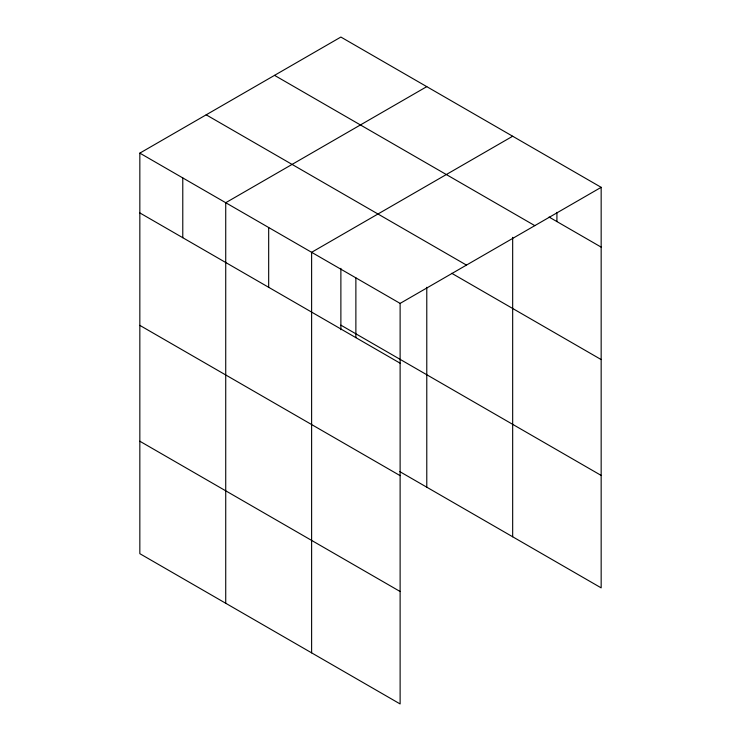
<?xml version="1.0" encoding="UTF-8"?>
<svg xmlns="http://www.w3.org/2000/svg" width="741" height="741" viewBox="0 0 741 741"><rect width="100%" height="100%" fill="white"/><g stroke="black" fill="none" stroke-linecap="round" stroke-linejoin="round"><path stroke-width="1.11" d="M512.67 237.342L512.67 536.78M139.836 153.128L400.121 303.402L400.121 703.95L139.836 553.675L139.836 153.128L340.879 37.05L601.164 187.325L601.164 587.872L399.807 471.619M426.779 86.641L225.727 202.719L225.727 603.267M512.67 136.233L311.618 252.31L311.618 652.858M400.121 303.402L601.164 187.325M549.053 217.039L601.164 247.124M274.531 75.35L534.826 225.635M206.174 114.818L466.469 265.093M451.741 273.299L601.164 359.57M340.879 325.151L601.164 475.426M139.836 212.917L400.121 363.201M139.836 325.373L400.121 475.648M139.836 441.228L400.121 591.503M556.917 212.38L556.917 221.578M426.779 287.286L426.779 487.189M355.875 277.856L355.875 337.655M340.879 268.362L340.879 329.745M268.677 227.515L268.677 287.304M182.777 177.923L182.777 237.713"/></g></svg>
